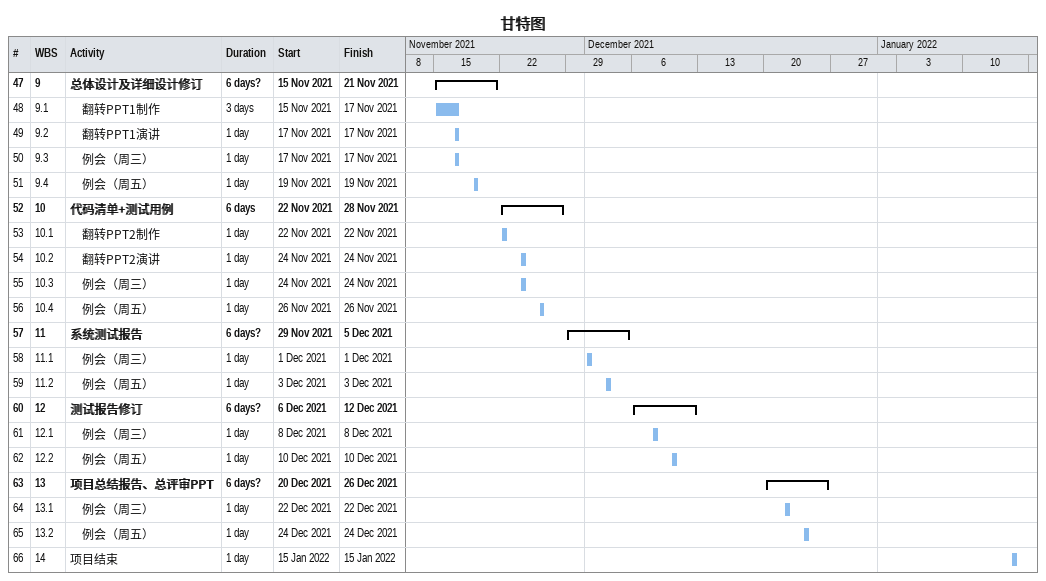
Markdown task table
甘特图

| ID | WBS | Task | Duration | Start | Finish |
|---|---|---|---|---|---|
| 47 | 9 | **总体设计及详细设计修订** | 6d? | 2021-11-15 | 2021-11-21 |
| 48 | 9.1 | 翻转PPT1制作 | 3d | 2021-11-15 | 2021-11-17 |
| 49 | 9.2 | 翻转PPT1演讲 | 1d | 2021-11-17 | 2021-11-17 |
| 50 | 9.3 | 例会（周三） | 1d | 2021-11-17 | 2021-11-17 |
| 51 | 9.4 | 例会（周五） | 1d | 2021-11-19 | 2021-11-19 |
| 52 | 10 | **代码清单+测试用例** | 6d | 2021-11-22 | 2021-11-28 |
| 53 | 10.1 | 翻转PPT2制作 | 1d | 2021-11-22 | 2021-11-22 |
| 54 | 10.2 | 翻转PPT2演讲 | 1d | 2021-11-24 | 2021-11-24 |
| 55 | 10.3 | 例会（周三） | 1d | 2021-11-24 | 2021-11-24 |
| 56 | 10.4 | 例会（周五） | 1d | 2021-11-26 | 2021-11-26 |
| 57 | 11 | **系统测试报告** | 6d? | 2021-11-29 | 2021-12-05 |
| 58 | 11.1 | 例会（周三） | 1d | 2021-12-01 | 2021-12-01 |
| 59 | 11.2 | 例会（周五） | 1d | 2021-12-03 | 2021-12-03 |
| 60 | 12 | **测试报告修订** | 6d? | 2021-12-06 | 2021-12-12 |
| 61 | 12.1 | 例会（周三） | 1d | 2021-12-08 | 2021-12-08 |
| 62 | 12.2 | 例会（周五） | 1d | 2021-12-10 | 2021-12-10 |
| 63 | 13 | **项目总结报告、总评审PPT** | 6d? | 2021-12-20 | 2021-12-26 |
| 64 | 13.1 | 例会（周三） | 1d | 2021-12-22 | 2021-12-22 |
| 65 | 13.2 | 例会（周五） | 1d | 2021-12-24 | 2021-12-24 |
| 66 | 14 | 项目结束 | 1d | 2022-01-15 | 2022-01-15 |
